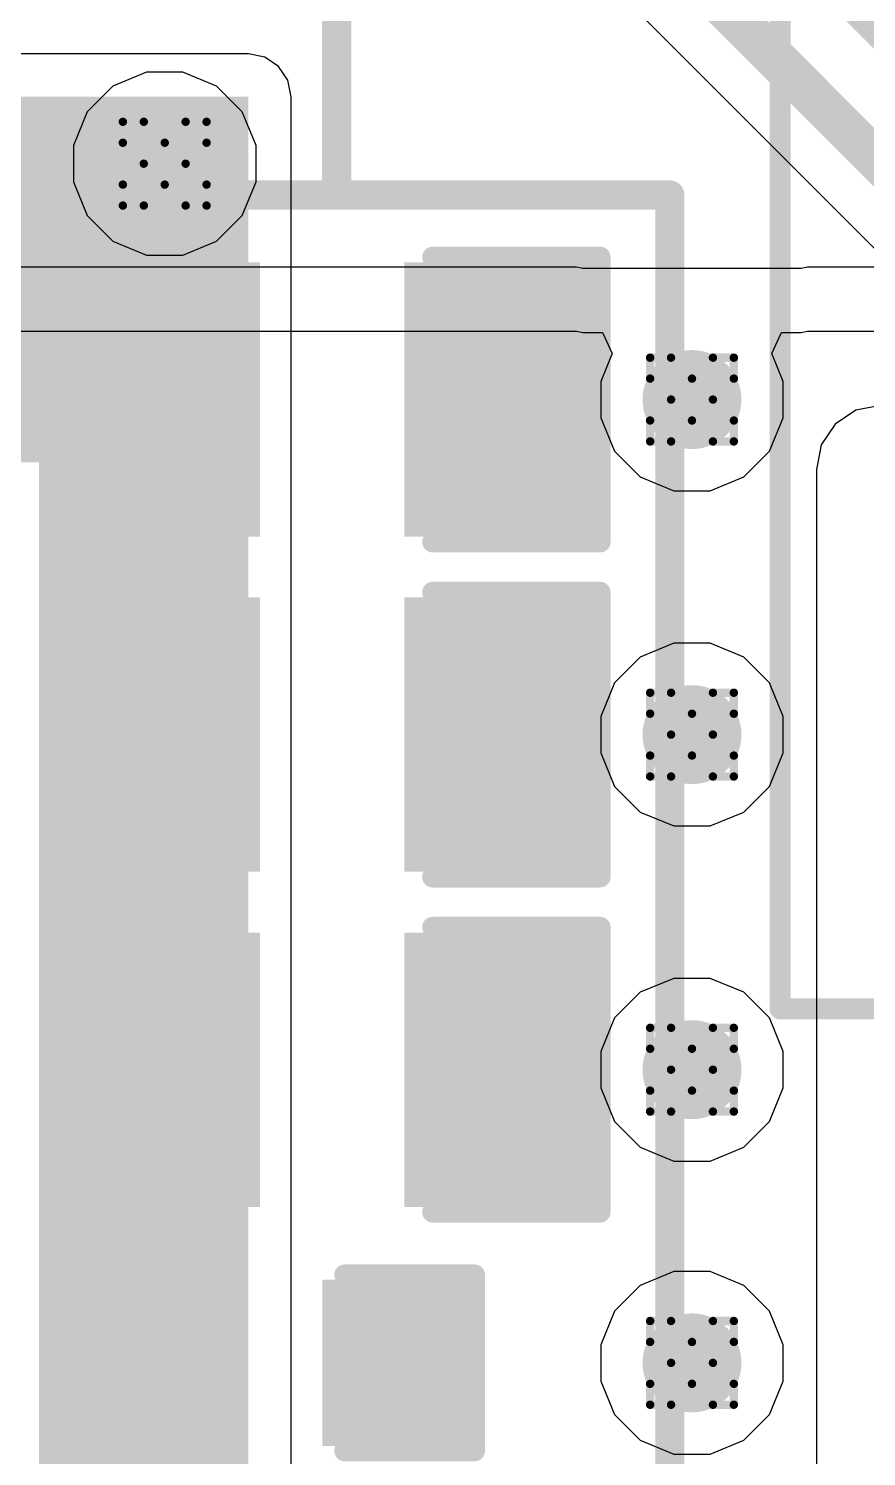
# Model space of a CAD drawing. Header units: inches. Extents: x -11 to 5379, y 0 to 5429.
# Drawn here: x 300.22 to 305.3, y 60.66 to 69.32 of the extents above; entities that cross this region are included whole.
import ezdxf

# ---------------------------------------------------------------- set-up
doc = ezdxf.new("R2010")
doc.units = ezdxf.units.IN
for name, color, linetype in [('Bottom Layer', 5, 'Continuous'), ('Drill Drawing', 1, 'Continuous'), ('GND', 16, 'Continuous'), ('PWR', 76, 'Continuous'), ('Top Layer', 1, 'Continuous'), ('Top Overlay', 2, 'Continuous'), ('Top Paste', 8, 'Continuous'), ('Top Solder', 216, 'Continuous'), ('Via Holes', 16, 'Continuous')]:
    doc.layers.add(name, color=color, linetype=linetype)

# ---------------------------------------------------------------- blocks, each defined once
blk = doc.blocks.new('SMC_134')
at = {"layer": 'Top Overlay'}
for points in [[(3.5814, -2.9972, 0.127, 0.127, 0), (3.5814, -2.4384, 0.127, 0.127, 0)], [(3.5814, -2.9972, 0.127, 0.127, 0), (-3.556, -2.9972, 0.127, 0.127, 0)]]:
    blk.add_lwpolyline(points, format="xyseb", dxfattribs=at)
for points in [[(3.5497, -2.4384, 0.0635, 0.0635, 1), (3.6132, -2.4384, 0.0635, 0.0635, 1)], [(3.5497, -2.9972, 0.0635, 0.0635, 1), (3.6132, -2.9972, 0.0635, 0.0635, 1)], [(3.5497, -2.9972, 0.0635, 0.0635, 1), (3.6132, -2.9972, 0.0635, 0.0635, 1)]]:
    blk.add_lwpolyline(points, format="xyseb", close=True, dxfattribs=at)
blk = doc.blocks.new('C___0603_601')
at = {"layer": 'Top Layer'}
for points in [[(-0.381, 0.4445), (-0.381, -0.4445), (-1.143, -0.4445), (-1.143, 0.4445)], [(1.143, 0.4445), (1.143, -0.4445), (0.381, -0.4445), (0.381, 0.4445)]]:
    blk.add_hatch(color=1, dxfattribs=at).paths.add_polyline_path(points)
at = {"layer": 'Top Paste'}
for points in [[(-0.381, 0.4445), (-0.381, -0.4445), (-1.143, -0.4445), (-1.143, 0.4445)], [(1.143, 0.4445), (1.143, -0.4445), (0.381, -0.4445), (0.381, 0.4445)]]:
    blk.add_hatch(color=8, dxfattribs=at).paths.add_polyline_path(points)
at = {"layer": 'Top Solder'}
for points in [[(-0.321, 0.5045), (-0.321, -0.5045), (-1.203, -0.5045), (-1.203, 0.5045)], [(1.203, 0.5045), (1.203, -0.5045), (0.321, -0.5045), (0.321, 0.5045)]]:
    blk.add_hatch(color=216, dxfattribs=at).paths.add_polyline_path(points)
at = {"layer": 'Top Overlay'}
for points in [[(-0.4572, 0.5334, 0.127, 0.127, 0), (-1.2446, 0.5334, 0.127, 0.127, 0)], [(-1.2446, 0.5334, 0.127, 0.127, 0), (-1.2446, -0.5334, 0.127, 0.127, 0)], [(1.2446, 0.5334, 0.127, 0.127, 0), (0.4572, 0.5334, 0.127, 0.127, 0)], [(1.2446, 0.5334, 0.127, 0.127, 0), (1.2446, -0.5334, 0.127, 0.127, 0)], [(-0.4572, -0.5334, 0.127, 0.127, 0), (-1.2446, -0.5334, 0.127, 0.127, 0)], [(1.2446, -0.5334, 0.127, 0.127, 0), (0.4572, -0.5334, 0.127, 0.127, 0)]]:
    blk.add_lwpolyline(points, format="xyseb", dxfattribs=at)
for points in [[(-1.2764, 0.5334, 0.0635, 0.0635, 1), (-1.2128, 0.5334, 0.0635, 0.0635, 1)], [(-1.2764, 0.5334, 0.0635, 0.0635, 1), (-1.2128, 0.5334, 0.0635, 0.0635, 1)], [(-0.4889, 0.5334, 0.0635, 0.0635, 1), (-0.4254, 0.5334, 0.0635, 0.0635, 1)], [(0.4254, 0.5334, 0.0635, 0.0635, 1), (0.4889, 0.5334, 0.0635, 0.0635, 1)], [(1.2128, 0.5334, 0.0635, 0.0635, 1), (1.2764, 0.5334, 0.0635, 0.0635, 1)], [(1.2128, 0.5334, 0.0635, 0.0635, 1), (1.2764, 0.5334, 0.0635, 0.0635, 1)], [(-1.2764, -0.5334, 0.0635, 0.0635, 1), (-1.2128, -0.5334, 0.0635, 0.0635, 1)], [(-1.2764, -0.5334, 0.0635, 0.0635, 1), (-1.2128, -0.5334, 0.0635, 0.0635, 1)], [(-0.4889, -0.5334, 0.0635, 0.0635, 1), (-0.4254, -0.5334, 0.0635, 0.0635, 1)], [(0.4254, -0.5334, 0.0635, 0.0635, 1), (0.4889, -0.5334, 0.0635, 0.0635, 1)], [(1.2128, -0.5334, 0.0635, 0.0635, 1), (1.2764, -0.5334, 0.0635, 0.0635, 1)], [(1.2128, -0.5334, 0.0635, 0.0635, 1), (1.2764, -0.5334, 0.0635, 0.0635, 1)]]:
    blk.add_lwpolyline(points, format="xyseb", close=True, dxfattribs=at)
blk = doc.blocks.new('C___0805_602')
at = {"layer": 'Top Layer'}
for points in [[(-1.524, 0.762), (-0.508, 0.762), (-0.508, -0.762), (-1.524, -0.762)], [(0.508, 0.762), (1.524, 0.762), (1.524, -0.762), (0.508, -0.762)]]:
    blk.add_hatch(color=1, dxfattribs=at).paths.add_polyline_path(points)
at = {"layer": 'Top Paste'}
for points in [[(-1.524, 0.762), (-0.508, 0.762), (-0.508, -0.762), (-1.524, -0.762)], [(0.508, 0.762), (1.524, 0.762), (1.524, -0.762), (0.508, -0.762)]]:
    blk.add_hatch(color=8, dxfattribs=at).paths.add_polyline_path(points)
at = {"layer": 'Top Solder'}
for points in [[(-1.594, 0.832), (-0.438, 0.832), (-0.438, -0.832), (-1.594, -0.832)], [(0.438, 0.832), (1.594, 0.832), (1.594, -0.832), (0.438, -0.832)]]:
    blk.add_hatch(color=216, dxfattribs=at).paths.add_polyline_path(points)
at = {"layer": 'Top Overlay'}
for points in [[(-1.6256, 0.8636, 0.127, 0.127, 0), (-1.6256, -0.8636, 0.127, 0.127, 0)], [(-0.6096, 0.8636, 0.127, 0.127, 0), (-1.6256, 0.8636, 0.127, 0.127, 0)], [(1.6256, 0.8636, 0.127, 0.127, 0), (0.6096, 0.8636, 0.127, 0.127, 0)], [(1.6256, 0.8636, 0.127, 0.127, 0), (1.6256, -0.8636, 0.127, 0.127, 0)], [(-0.6096, -0.8636, 0.127, 0.127, 0), (-1.6256, -0.8636, 0.127, 0.127, 0)], [(1.6256, -0.8636, 0.127, 0.127, 0), (0.6096, -0.8636, 0.127, 0.127, 0)]]:
    blk.add_lwpolyline(points, format="xyseb", dxfattribs=at)
for points in [[(-1.6574, 0.8636, 0.0635, 0.0635, 1), (-1.5938, 0.8636, 0.0635, 0.0635, 1)], [(-1.6574, 0.8636, 0.0635, 0.0635, 1), (-1.5938, 0.8636, 0.0635, 0.0635, 1)], [(-0.6413, 0.8636, 0.0635, 0.0635, 1), (-0.5778, 0.8636, 0.0635, 0.0635, 1)], [(0.5778, 0.8636, 0.0635, 0.0635, 1), (0.6413, 0.8636, 0.0635, 0.0635, 1)], [(1.5938, 0.8636, 0.0635, 0.0635, 1), (1.6574, 0.8636, 0.0635, 0.0635, 1)], [(1.5938, 0.8636, 0.0635, 0.0635, 1), (1.6574, 0.8636, 0.0635, 0.0635, 1)], [(-1.6574, -0.8636, 0.0635, 0.0635, 1), (-1.5938, -0.8636, 0.0635, 0.0635, 1)], [(-1.6574, -0.8636, 0.0635, 0.0635, 1), (-1.5938, -0.8636, 0.0635, 0.0635, 1)], [(-0.6413, -0.8636, 0.0635, 0.0635, 1), (-0.5778, -0.8636, 0.0635, 0.0635, 1)], [(0.5778, -0.8636, 0.0635, 0.0635, 1), (0.6413, -0.8636, 0.0635, 0.0635, 1)], [(1.5938, -0.8636, 0.0635, 0.0635, 1), (1.6574, -0.8636, 0.0635, 0.0635, 1)], [(1.5938, -0.8636, 0.0635, 0.0635, 1), (1.6574, -0.8636, 0.0635, 0.0635, 1)]]:
    blk.add_lwpolyline(points, format="xyseb", close=True, dxfattribs=at)
blk = doc.blocks.new('C___0805_603')
at = {"layer": 'Top Layer'}
for points in [[(-1.524, 0.762), (-0.508, 0.762), (-0.508, -0.762), (-1.524, -0.762)], [(0.508, 0.762), (1.524, 0.762), (1.524, -0.762), (0.508, -0.762)]]:
    blk.add_hatch(color=1, dxfattribs=at).paths.add_polyline_path(points)
at = {"layer": 'Top Paste'}
for points in [[(-1.524, 0.762), (-0.508, 0.762), (-0.508, -0.762), (-1.524, -0.762)], [(0.508, 0.762), (1.524, 0.762), (1.524, -0.762), (0.508, -0.762)]]:
    blk.add_hatch(color=8, dxfattribs=at).paths.add_polyline_path(points)
at = {"layer": 'Top Solder'}
for points in [[(-1.594, 0.832), (-0.438, 0.832), (-0.438, -0.832), (-1.594, -0.832)], [(0.438, 0.832), (1.594, 0.832), (1.594, -0.832), (0.438, -0.832)]]:
    blk.add_hatch(color=216, dxfattribs=at).paths.add_polyline_path(points)
at = {"layer": 'Top Overlay'}
for points in [[(-1.6256, 0.8636, 0.127, 0.127, 0), (-1.6256, -0.8636, 0.127, 0.127, 0)], [(-0.6096, 0.8636, 0.127, 0.127, 0), (-1.6256, 0.8636, 0.127, 0.127, 0)], [(1.6256, 0.8636, 0.127, 0.127, 0), (0.6096, 0.8636, 0.127, 0.127, 0)], [(1.6256, 0.8636, 0.127, 0.127, 0), (1.6256, -0.8636, 0.127, 0.127, 0)], [(-0.6096, -0.8636, 0.127, 0.127, 0), (-1.6256, -0.8636, 0.127, 0.127, 0)], [(1.6256, -0.8636, 0.127, 0.127, 0), (0.6096, -0.8636, 0.127, 0.127, 0)]]:
    blk.add_lwpolyline(points, format="xyseb", dxfattribs=at)
for points in [[(-1.6574, 0.8636, 0.0635, 0.0635, 1), (-1.5938, 0.8636, 0.0635, 0.0635, 1)], [(-1.6574, 0.8636, 0.0635, 0.0635, 1), (-1.5938, 0.8636, 0.0635, 0.0635, 1)], [(-0.6413, 0.8636, 0.0635, 0.0635, 1), (-0.5778, 0.8636, 0.0635, 0.0635, 1)], [(0.5778, 0.8636, 0.0635, 0.0635, 1), (0.6413, 0.8636, 0.0635, 0.0635, 1)], [(1.5938, 0.8636, 0.0635, 0.0635, 1), (1.6574, 0.8636, 0.0635, 0.0635, 1)], [(1.5938, 0.8636, 0.0635, 0.0635, 1), (1.6574, 0.8636, 0.0635, 0.0635, 1)], [(-1.6574, -0.8636, 0.0635, 0.0635, 1), (-1.5938, -0.8636, 0.0635, 0.0635, 1)], [(-1.6574, -0.8636, 0.0635, 0.0635, 1), (-1.5938, -0.8636, 0.0635, 0.0635, 1)], [(-0.6413, -0.8636, 0.0635, 0.0635, 1), (-0.5778, -0.8636, 0.0635, 0.0635, 1)], [(0.5778, -0.8636, 0.0635, 0.0635, 1), (0.6413, -0.8636, 0.0635, 0.0635, 1)], [(1.5938, -0.8636, 0.0635, 0.0635, 1), (1.6574, -0.8636, 0.0635, 0.0635, 1)], [(1.5938, -0.8636, 0.0635, 0.0635, 1), (1.6574, -0.8636, 0.0635, 0.0635, 1)]]:
    blk.add_lwpolyline(points, format="xyseb", close=True, dxfattribs=at)
blk = doc.blocks.new('C___0805_604')
at = {"layer": 'Top Layer'}
for points in [[(-1.524, 0.762), (-0.508, 0.762), (-0.508, -0.762), (-1.524, -0.762)], [(0.508, 0.762), (1.524, 0.762), (1.524, -0.762), (0.508, -0.762)]]:
    blk.add_hatch(color=1, dxfattribs=at).paths.add_polyline_path(points)
at = {"layer": 'Top Paste'}
for points in [[(-1.524, 0.762), (-0.508, 0.762), (-0.508, -0.762), (-1.524, -0.762)], [(0.508, 0.762), (1.524, 0.762), (1.524, -0.762), (0.508, -0.762)]]:
    blk.add_hatch(color=8, dxfattribs=at).paths.add_polyline_path(points)
at = {"layer": 'Top Solder'}
for points in [[(-1.594, 0.832), (-0.438, 0.832), (-0.438, -0.832), (-1.594, -0.832)], [(0.438, 0.832), (1.594, 0.832), (1.594, -0.832), (0.438, -0.832)]]:
    blk.add_hatch(color=216, dxfattribs=at).paths.add_polyline_path(points)
at = {"layer": 'Top Overlay'}
for points in [[(-1.6256, 0.8636, 0.127, 0.127, 0), (-1.6256, -0.8636, 0.127, 0.127, 0)], [(-0.6096, 0.8636, 0.127, 0.127, 0), (-1.6256, 0.8636, 0.127, 0.127, 0)], [(1.6256, 0.8636, 0.127, 0.127, 0), (0.6096, 0.8636, 0.127, 0.127, 0)], [(1.6256, 0.8636, 0.127, 0.127, 0), (1.6256, -0.8636, 0.127, 0.127, 0)], [(-0.6096, -0.8636, 0.127, 0.127, 0), (-1.6256, -0.8636, 0.127, 0.127, 0)], [(1.6256, -0.8636, 0.127, 0.127, 0), (0.6096, -0.8636, 0.127, 0.127, 0)]]:
    blk.add_lwpolyline(points, format="xyseb", dxfattribs=at)
for points in [[(-1.6574, 0.8636, 0.0635, 0.0635, 1), (-1.5938, 0.8636, 0.0635, 0.0635, 1)], [(-1.6574, 0.8636, 0.0635, 0.0635, 1), (-1.5938, 0.8636, 0.0635, 0.0635, 1)], [(-0.6413, 0.8636, 0.0635, 0.0635, 1), (-0.5778, 0.8636, 0.0635, 0.0635, 1)], [(0.5778, 0.8636, 0.0635, 0.0635, 1), (0.6413, 0.8636, 0.0635, 0.0635, 1)], [(1.5938, 0.8636, 0.0635, 0.0635, 1), (1.6574, 0.8636, 0.0635, 0.0635, 1)], [(1.5938, 0.8636, 0.0635, 0.0635, 1), (1.6574, 0.8636, 0.0635, 0.0635, 1)], [(-1.6574, -0.8636, 0.0635, 0.0635, 1), (-1.5938, -0.8636, 0.0635, 0.0635, 1)], [(-1.6574, -0.8636, 0.0635, 0.0635, 1), (-1.5938, -0.8636, 0.0635, 0.0635, 1)], [(-0.6413, -0.8636, 0.0635, 0.0635, 1), (-0.5778, -0.8636, 0.0635, 0.0635, 1)], [(0.5778, -0.8636, 0.0635, 0.0635, 1), (0.6413, -0.8636, 0.0635, 0.0635, 1)], [(1.5938, -0.8636, 0.0635, 0.0635, 1), (1.6574, -0.8636, 0.0635, 0.0635, 1)], [(1.5938, -0.8636, 0.0635, 0.0635, 1), (1.6574, -0.8636, 0.0635, 0.0635, 1)]]:
    blk.add_lwpolyline(points, format="xyseb", close=True, dxfattribs=at)

msp = doc.modelspace()

# ---------------------------------------------------------------- hatches: boundary and pattern name
at = {"layer": 'Bottom Layer'}
h = msp.add_hatch(color=5, dxfattribs=at)
edge = h.paths.add_edge_path()
edge.add_arc((301.042, 68.5038), 0.3, 0, 360)
h = msp.add_hatch(color=5, dxfattribs=at)
edge = h.paths.add_edge_path()
edge.add_arc((304.2412, 67.0733), 0.3, 0, 360)
h = msp.add_hatch(color=5, dxfattribs=at)
edge = h.paths.add_edge_path()
edge.add_arc((304.2412, 65.0413), 0.3, 0, 360)
h = msp.add_hatch(color=5, dxfattribs=at)
edge = h.paths.add_edge_path()
edge.add_arc((304.2412, 63.0093), 0.3, 0, 360)
h = msp.add_hatch(color=5, dxfattribs=at)
edge = h.paths.add_edge_path()
edge.add_arc((304.2412, 61.2313), 0.3, 0, 360)
at = {"layer": 'GND'}
h = msp.add_hatch(color=16, dxfattribs=at)
edge = h.paths.add_edge_path()
edge.add_arc((301.042, 68.5038), 0.3, 0, 360)
h = msp.add_hatch(color=16, dxfattribs=at)
edge = h.paths.add_edge_path()
edge.add_arc((304.2412, 67.0733), 0.3, 0, 360)
h = msp.add_hatch(color=16, dxfattribs=at)
edge = h.paths.add_edge_path()
edge.add_arc((304.2412, 65.0413), 0.3, 0, 360)
h = msp.add_hatch(color=16, dxfattribs=at)
edge = h.paths.add_edge_path()
edge.add_arc((304.2412, 63.0093), 0.3, 0, 360)
h = msp.add_hatch(color=16, dxfattribs=at)
edge = h.paths.add_edge_path()
edge.add_arc((304.2412, 61.2313), 0.3, 0, 360)
at = {"layer": 'PWR'}
h = msp.add_hatch(color=76, dxfattribs=at)
edge = h.paths.add_edge_path()
edge.add_arc((301.042, 68.5038), 0.3, 0, 360)
h = msp.add_hatch(color=76, dxfattribs=at)
edge = h.paths.add_edge_path()
edge.add_arc((304.2412, 67.0733), 0.3, 0, 360)
h = msp.add_hatch(color=76, dxfattribs=at)
edge = h.paths.add_edge_path()
edge.add_arc((304.2412, 65.0413), 0.3, 0, 360)
h = msp.add_hatch(color=76, dxfattribs=at)
edge = h.paths.add_edge_path()
edge.add_arc((304.2412, 63.0093), 0.3, 0, 360)
h = msp.add_hatch(color=76, dxfattribs=at)
edge = h.paths.add_edge_path()
edge.add_arc((304.2412, 61.2313), 0.3, 0, 360)
at = {"layer": 'Top Layer'}
for points in [[(295.835, 66.6923), (301.55, 66.6923), (301.55, 68.9102), (295.835, 68.9102)], [(300.28, 57.8223), (301.55, 57.8223), (301.55, 68.9102), (300.28, 68.9102)]]:
    msp.add_hatch(color=1, dxfattribs=at).paths.add_polyline_path(points)
h = msp.add_hatch(color=1, dxfattribs=at)
edge = h.paths.add_edge_path()
edge.add_arc((301.042, 68.5038), 0.3, 0, 360)
h = msp.add_hatch(color=1, dxfattribs=at)
edge = h.paths.add_edge_path()
edge.add_arc((304.2412, 67.0733), 0.3, 0, 360)
h = msp.add_hatch(color=1, dxfattribs=at)
edge = h.paths.add_edge_path()
edge.add_arc((304.2412, 65.0413), 0.3, 0, 360)
h = msp.add_hatch(color=1, dxfattribs=at)
edge = h.paths.add_edge_path()
edge.add_arc((304.2412, 63.0093), 0.3, 0, 360)
h = msp.add_hatch(color=1, dxfattribs=at)
edge = h.paths.add_edge_path()
edge.add_arc((304.2412, 61.2313), 0.3, 0, 360)
at = {"layer": 'Via Holes'}
h = msp.add_hatch(color=7, dxfattribs=at)
edge = h.paths.add_edge_path()
edge.add_arc((301.042, 68.5038), 0.15, 0, 360)
h = msp.add_hatch(color=7, dxfattribs=at)
edge = h.paths.add_edge_path()
edge.add_arc((304.2412, 67.0733), 0.15, 0, 360)
h = msp.add_hatch(color=7, dxfattribs=at)
edge = h.paths.add_edge_path()
edge.add_arc((304.2412, 65.0413), 0.15, 0, 360)
h = msp.add_hatch(color=7, dxfattribs=at)
edge = h.paths.add_edge_path()
edge.add_arc((304.2412, 63.0093), 0.15, 0, 360)
h = msp.add_hatch(color=7, dxfattribs=at)
edge = h.paths.add_edge_path()
edge.add_arc((304.2412, 61.2313), 0.15, 0, 360)

# ---------------------------------------------------------------- linework, layer by layer
at = {"layer": 'Bottom Layer'}
for p, q in [((291.0694, 82.2692), (312.0569, 61.2817)), ((300.9318, 69.0578), (300.7281, 68.9735)), ((301.1522, 69.0578), (300.9318, 69.0578)), ((301.3558, 68.9735), (301.1522, 69.0578)), ((300.7281, 68.9735), (300.5723, 68.8176)), ((301.5116, 68.8176), (301.3558, 68.9735)), ((300.5723, 68.8176), (300.488, 68.614)), ((301.596, 68.614), (301.5116, 68.8176)), ((300.488, 68.614), (300.488, 68.3936)), ((301.596, 68.3936), (301.596, 68.614)), ((300.488, 68.3936), (300.5723, 68.19)), ((301.5116, 68.19), (301.596, 68.3936)), ((300.5723, 68.19), (300.7281, 68.0341)), ((301.3558, 68.0341), (301.5116, 68.19)), ((300.7281, 68.0341), (300.9318, 67.9498)), ((301.1522, 67.9498), (301.3558, 68.0341)), ((300.9318, 67.9498), (301.1522, 67.9498))]:
    msp.add_line(p, q, dxfattribs=at)
for points in [[(291.5097, 83.2165, 0.254, 0.254, 0), (313.3084, 61.4178, 0.254, 0.254, 0)], [(291.2303, 82.6577, 0.254, 0.254, 0), (312.4454, 61.4426, 0.254, 0.254, 0)]]:
    msp.add_lwpolyline(points, format="xyseb", dxfattribs=at)
at = {"layer": 'Drill Drawing'}
for points in [[(300.788, 68.6308, 0.0508, 0.0508, 0), (300.788, 68.7578, 0.0508, 0.0508, 0)], [(300.788, 68.7578, 0.0508, 0.0508, 0), (300.915, 68.7578, 0.0508, 0.0508, 0)], [(300.915, 68.7578, 0.0508, 0.0508, 0), (301.042, 68.6308, 0.0508, 0.0508, 0)], [(301.042, 68.6308, 0.0508, 0.0508, 0), (301.169, 68.7578, 0.0508, 0.0508, 0)], [(301.169, 68.7578, 0.0508, 0.0508, 0), (301.296, 68.7578, 0.0508, 0.0508, 0)], [(301.296, 68.6308, 0.0508, 0.0508, 0), (301.296, 68.7578, 0.0508, 0.0508, 0)], [(300.788, 68.6308, 0.0508, 0.0508, 0), (300.915, 68.5038, 0.0508, 0.0508, 0)], [(301.169, 68.5038, 0.0508, 0.0508, 0), (301.296, 68.6308, 0.0508, 0.0508, 0)], [(300.788, 68.3768, 0.0508, 0.0508, 0), (300.915, 68.5038, 0.0508, 0.0508, 0)], [(301.169, 68.5038, 0.0508, 0.0508, 0), (301.296, 68.3768, 0.0508, 0.0508, 0)], [(300.788, 68.2498, 0.0508, 0.0508, 0), (300.788, 68.3768, 0.0508, 0.0508, 0)], [(300.915, 68.2498, 0.0508, 0.0508, 0), (301.042, 68.3768, 0.0508, 0.0508, 0)], [(301.042, 68.3768, 0.0508, 0.0508, 0), (301.169, 68.2498, 0.0508, 0.0508, 0)], [(301.296, 68.2498, 0.0508, 0.0508, 0), (301.296, 68.3768, 0.0508, 0.0508, 0)], [(300.788, 68.2498, 0.0508, 0.0508, 0), (300.915, 68.2498, 0.0508, 0.0508, 0)], [(301.169, 68.2498, 0.0508, 0.0508, 0), (301.296, 68.2498, 0.0508, 0.0508, 0)], [(303.9872, 67.2003, 0.0508, 0.0508, 0), (303.9872, 67.3273, 0.0508, 0.0508, 0)], [(303.9872, 67.3273, 0.0508, 0.0508, 0), (304.1142, 67.3273, 0.0508, 0.0508, 0)], [(304.1142, 67.3273, 0.0508, 0.0508, 0), (304.2412, 67.2003, 0.0508, 0.0508, 0)], [(304.2412, 67.2003, 0.0508, 0.0508, 0), (304.3682, 67.3273, 0.0508, 0.0508, 0)], [(304.3682, 67.3273, 0.0508, 0.0508, 0), (304.4952, 67.3273, 0.0508, 0.0508, 0)], [(304.4952, 67.2003, 0.0508, 0.0508, 0), (304.4952, 67.3273, 0.0508, 0.0508, 0)], [(303.9872, 67.2003, 0.0508, 0.0508, 0), (304.1142, 67.0733, 0.0508, 0.0508, 0)], [(304.3682, 67.0733, 0.0508, 0.0508, 0), (304.4952, 67.2003, 0.0508, 0.0508, 0)], [(303.9872, 66.9463, 0.0508, 0.0508, 0), (304.1142, 67.0733, 0.0508, 0.0508, 0)], [(304.3682, 67.0733, 0.0508, 0.0508, 0), (304.4952, 66.9463, 0.0508, 0.0508, 0)], [(303.9872, 66.8193, 0.0508, 0.0508, 0), (303.9872, 66.9463, 0.0508, 0.0508, 0)], [(304.1142, 66.8193, 0.0508, 0.0508, 0), (304.2412, 66.9463, 0.0508, 0.0508, 0)], [(304.2412, 66.9463, 0.0508, 0.0508, 0), (304.3682, 66.8193, 0.0508, 0.0508, 0)], [(304.4952, 66.8193, 0.0508, 0.0508, 0), (304.4952, 66.9463, 0.0508, 0.0508, 0)], [(303.9872, 66.8193, 0.0508, 0.0508, 0), (304.1142, 66.8193, 0.0508, 0.0508, 0)], [(304.3682, 66.8193, 0.0508, 0.0508, 0), (304.4952, 66.8193, 0.0508, 0.0508, 0)], [(303.9872, 65.1683, 0.0508, 0.0508, 0), (303.9872, 65.2953, 0.0508, 0.0508, 0)], [(303.9872, 65.2953, 0.0508, 0.0508, 0), (304.1142, 65.2953, 0.0508, 0.0508, 0)], [(304.1142, 65.2953, 0.0508, 0.0508, 0), (304.2412, 65.1683, 0.0508, 0.0508, 0)], [(304.2412, 65.1683, 0.0508, 0.0508, 0), (304.3682, 65.2953, 0.0508, 0.0508, 0)], [(304.3682, 65.2953, 0.0508, 0.0508, 0), (304.4952, 65.2953, 0.0508, 0.0508, 0)], [(304.4952, 65.1683, 0.0508, 0.0508, 0), (304.4952, 65.2953, 0.0508, 0.0508, 0)], [(303.9872, 65.1683, 0.0508, 0.0508, 0), (304.1142, 65.0413, 0.0508, 0.0508, 0)], [(304.3682, 65.0413, 0.0508, 0.0508, 0), (304.4952, 65.1683, 0.0508, 0.0508, 0)], [(303.9872, 64.9143, 0.0508, 0.0508, 0), (304.1142, 65.0413, 0.0508, 0.0508, 0)], [(304.3682, 65.0413, 0.0508, 0.0508, 0), (304.4952, 64.9143, 0.0508, 0.0508, 0)], [(303.9872, 64.7873, 0.0508, 0.0508, 0), (303.9872, 64.9143, 0.0508, 0.0508, 0)], [(304.1142, 64.7873, 0.0508, 0.0508, 0), (304.2412, 64.9143, 0.0508, 0.0508, 0)], [(304.2412, 64.9143, 0.0508, 0.0508, 0), (304.3682, 64.7873, 0.0508, 0.0508, 0)], [(304.4952, 64.7873, 0.0508, 0.0508, 0), (304.4952, 64.9143, 0.0508, 0.0508, 0)], [(303.9872, 64.7873, 0.0508, 0.0508, 0), (304.1142, 64.7873, 0.0508, 0.0508, 0)], [(304.3682, 64.7873, 0.0508, 0.0508, 0), (304.4952, 64.7873, 0.0508, 0.0508, 0)], [(303.9872, 63.1363, 0.0508, 0.0508, 0), (303.9872, 63.2633, 0.0508, 0.0508, 0)], [(303.9872, 63.2633, 0.0508, 0.0508, 0), (304.1142, 63.2633, 0.0508, 0.0508, 0)], [(304.1142, 63.2633, 0.0508, 0.0508, 0), (304.2412, 63.1363, 0.0508, 0.0508, 0)], [(304.2412, 63.1363, 0.0508, 0.0508, 0), (304.3682, 63.2633, 0.0508, 0.0508, 0)], [(304.3682, 63.2633, 0.0508, 0.0508, 0), (304.4952, 63.2633, 0.0508, 0.0508, 0)], [(304.4952, 63.1363, 0.0508, 0.0508, 0), (304.4952, 63.2633, 0.0508, 0.0508, 0)], [(303.9872, 63.1363, 0.0508, 0.0508, 0), (304.1142, 63.0093, 0.0508, 0.0508, 0)], [(304.3682, 63.0093, 0.0508, 0.0508, 0), (304.4952, 63.1363, 0.0508, 0.0508, 0)], [(303.9872, 62.8823, 0.0508, 0.0508, 0), (304.1142, 63.0093, 0.0508, 0.0508, 0)], [(304.3682, 63.0093, 0.0508, 0.0508, 0), (304.4952, 62.8823, 0.0508, 0.0508, 0)], [(303.9872, 62.7553, 0.0508, 0.0508, 0), (303.9872, 62.8823, 0.0508, 0.0508, 0)], [(304.1142, 62.7553, 0.0508, 0.0508, 0), (304.2412, 62.8823, 0.0508, 0.0508, 0)], [(304.2412, 62.8823, 0.0508, 0.0508, 0), (304.3682, 62.7553, 0.0508, 0.0508, 0)], [(304.4952, 62.7553, 0.0508, 0.0508, 0), (304.4952, 62.8823, 0.0508, 0.0508, 0)], [(303.9872, 62.7553, 0.0508, 0.0508, 0), (304.1142, 62.7553, 0.0508, 0.0508, 0)], [(304.3682, 62.7553, 0.0508, 0.0508, 0), (304.4952, 62.7553, 0.0508, 0.0508, 0)], [(303.9872, 61.3583, 0.0508, 0.0508, 0), (303.9872, 61.4853, 0.0508, 0.0508, 0)], [(303.9872, 61.4853, 0.0508, 0.0508, 0), (304.1142, 61.4853, 0.0508, 0.0508, 0)], [(304.1142, 61.4853, 0.0508, 0.0508, 0), (304.2412, 61.3583, 0.0508, 0.0508, 0)], [(304.2412, 61.3583, 0.0508, 0.0508, 0), (304.3682, 61.4853, 0.0508, 0.0508, 0)], [(304.3682, 61.4853, 0.0508, 0.0508, 0), (304.4952, 61.4853, 0.0508, 0.0508, 0)], [(304.4952, 61.3583, 0.0508, 0.0508, 0), (304.4952, 61.4853, 0.0508, 0.0508, 0)], [(303.9872, 61.3583, 0.0508, 0.0508, 0), (304.1142, 61.2313, 0.0508, 0.0508, 0)], [(304.3682, 61.2313, 0.0508, 0.0508, 0), (304.4952, 61.3583, 0.0508, 0.0508, 0)], [(303.9872, 61.1043, 0.0508, 0.0508, 0), (304.1142, 61.2313, 0.0508, 0.0508, 0)], [(304.3682, 61.2313, 0.0508, 0.0508, 0), (304.4952, 61.1043, 0.0508, 0.0508, 0)], [(303.9872, 60.9773, 0.0508, 0.0508, 0), (303.9872, 61.1043, 0.0508, 0.0508, 0)], [(304.1142, 60.9773, 0.0508, 0.0508, 0), (304.2412, 61.1043, 0.0508, 0.0508, 0)], [(304.2412, 61.1043, 0.0508, 0.0508, 0), (304.3682, 60.9773, 0.0508, 0.0508, 0)], [(304.4952, 60.9773, 0.0508, 0.0508, 0), (304.4952, 61.1043, 0.0508, 0.0508, 0)], [(303.9872, 60.9773, 0.0508, 0.0508, 0), (304.1142, 60.9773, 0.0508, 0.0508, 0)], [(304.3682, 60.9773, 0.0508, 0.0508, 0), (304.4952, 60.9773, 0.0508, 0.0508, 0)]]:
    msp.add_lwpolyline(points, format="xyseb", dxfattribs=at)
for points in [[(300.7753, 68.7578, 0.0254, 0.0254, 1), (300.8007, 68.7578, 0.0254, 0.0254, 1)], [(300.7753, 68.7578, 0.0254, 0.0254, 1), (300.8007, 68.7578, 0.0254, 0.0254, 1)], [(300.9023, 68.7578, 0.0254, 0.0254, 1), (300.9277, 68.7578, 0.0254, 0.0254, 1)], [(300.9023, 68.7578, 0.0254, 0.0254, 1), (300.9277, 68.7578, 0.0254, 0.0254, 1)], [(301.1563, 68.7578, 0.0254, 0.0254, 1), (301.1817, 68.7578, 0.0254, 0.0254, 1)], [(301.1563, 68.7578, 0.0254, 0.0254, 1), (301.1817, 68.7578, 0.0254, 0.0254, 1)], [(301.2833, 68.7578, 0.0254, 0.0254, 1), (301.3087, 68.7578, 0.0254, 0.0254, 1)], [(301.2833, 68.7578, 0.0254, 0.0254, 1), (301.3087, 68.7578, 0.0254, 0.0254, 1)], [(300.7753, 68.6308, 0.0254, 0.0254, 1), (300.8007, 68.6308, 0.0254, 0.0254, 1)], [(300.7753, 68.6308, 0.0254, 0.0254, 1), (300.8007, 68.6308, 0.0254, 0.0254, 1)], [(301.0293, 68.6308, 0.0254, 0.0254, 1), (301.0547, 68.6308, 0.0254, 0.0254, 1)], [(301.0293, 68.6308, 0.0254, 0.0254, 1), (301.0547, 68.6308, 0.0254, 0.0254, 1)], [(301.2833, 68.6308, 0.0254, 0.0254, 1), (301.3087, 68.6308, 0.0254, 0.0254, 1)], [(301.2833, 68.6308, 0.0254, 0.0254, 1), (301.3087, 68.6308, 0.0254, 0.0254, 1)], [(300.9023, 68.5038, 0.0254, 0.0254, 1), (300.9277, 68.5038, 0.0254, 0.0254, 1)], [(300.9023, 68.5038, 0.0254, 0.0254, 1), (300.9277, 68.5038, 0.0254, 0.0254, 1)], [(301.1563, 68.5038, 0.0254, 0.0254, 1), (301.1817, 68.5038, 0.0254, 0.0254, 1)], [(301.1563, 68.5038, 0.0254, 0.0254, 1), (301.1817, 68.5038, 0.0254, 0.0254, 1)], [(300.7753, 68.3768, 0.0254, 0.0254, 1), (300.8007, 68.3768, 0.0254, 0.0254, 1)], [(300.7753, 68.3768, 0.0254, 0.0254, 1), (300.8007, 68.3768, 0.0254, 0.0254, 1)], [(301.0293, 68.3768, 0.0254, 0.0254, 1), (301.0547, 68.3768, 0.0254, 0.0254, 1)], [(301.0293, 68.3768, 0.0254, 0.0254, 1), (301.0547, 68.3768, 0.0254, 0.0254, 1)], [(301.2833, 68.3768, 0.0254, 0.0254, 1), (301.3087, 68.3768, 0.0254, 0.0254, 1)], [(301.2833, 68.3768, 0.0254, 0.0254, 1), (301.3087, 68.3768, 0.0254, 0.0254, 1)], [(300.7753, 68.2498, 0.0254, 0.0254, 1), (300.8007, 68.2498, 0.0254, 0.0254, 1)], [(300.7753, 68.2498, 0.0254, 0.0254, 1), (300.8007, 68.2498, 0.0254, 0.0254, 1)], [(300.9023, 68.2498, 0.0254, 0.0254, 1), (300.9277, 68.2498, 0.0254, 0.0254, 1)], [(300.9023, 68.2498, 0.0254, 0.0254, 1), (300.9277, 68.2498, 0.0254, 0.0254, 1)], [(301.1563, 68.2498, 0.0254, 0.0254, 1), (301.1817, 68.2498, 0.0254, 0.0254, 1)], [(301.1563, 68.2498, 0.0254, 0.0254, 1), (301.1817, 68.2498, 0.0254, 0.0254, 1)], [(301.2833, 68.2498, 0.0254, 0.0254, 1), (301.3087, 68.2498, 0.0254, 0.0254, 1)], [(301.2833, 68.2498, 0.0254, 0.0254, 1), (301.3087, 68.2498, 0.0254, 0.0254, 1)], [(303.9745, 67.3273, 0.0254, 0.0254, 1), (303.9999, 67.3273, 0.0254, 0.0254, 1)], [(303.9745, 67.3273, 0.0254, 0.0254, 1), (303.9999, 67.3273, 0.0254, 0.0254, 1)], [(304.1015, 67.3273, 0.0254, 0.0254, 1), (304.1269, 67.3273, 0.0254, 0.0254, 1)], [(304.1015, 67.3273, 0.0254, 0.0254, 1), (304.1269, 67.3273, 0.0254, 0.0254, 1)], [(304.3555, 67.3273, 0.0254, 0.0254, 1), (304.3809, 67.3273, 0.0254, 0.0254, 1)], [(304.3555, 67.3273, 0.0254, 0.0254, 1), (304.3809, 67.3273, 0.0254, 0.0254, 1)], [(304.4825, 67.3273, 0.0254, 0.0254, 1), (304.5079, 67.3273, 0.0254, 0.0254, 1)], [(304.4825, 67.3273, 0.0254, 0.0254, 1), (304.5079, 67.3273, 0.0254, 0.0254, 1)], [(303.9745, 67.2003, 0.0254, 0.0254, 1), (303.9999, 67.2003, 0.0254, 0.0254, 1)], [(303.9745, 67.2003, 0.0254, 0.0254, 1), (303.9999, 67.2003, 0.0254, 0.0254, 1)], [(304.2285, 67.2003, 0.0254, 0.0254, 1), (304.2539, 67.2003, 0.0254, 0.0254, 1)], [(304.2285, 67.2003, 0.0254, 0.0254, 1), (304.2539, 67.2003, 0.0254, 0.0254, 1)], [(304.4825, 67.2003, 0.0254, 0.0254, 1), (304.5079, 67.2003, 0.0254, 0.0254, 1)], [(304.4825, 67.2003, 0.0254, 0.0254, 1), (304.5079, 67.2003, 0.0254, 0.0254, 1)], [(304.1015, 67.0733, 0.0254, 0.0254, 1), (304.1269, 67.0733, 0.0254, 0.0254, 1)], [(304.1015, 67.0733, 0.0254, 0.0254, 1), (304.1269, 67.0733, 0.0254, 0.0254, 1)], [(304.3555, 67.0733, 0.0254, 0.0254, 1), (304.3809, 67.0733, 0.0254, 0.0254, 1)], [(304.3555, 67.0733, 0.0254, 0.0254, 1), (304.3809, 67.0733, 0.0254, 0.0254, 1)], [(303.9745, 66.9463, 0.0254, 0.0254, 1), (303.9999, 66.9463, 0.0254, 0.0254, 1)], [(303.9745, 66.9463, 0.0254, 0.0254, 1), (303.9999, 66.9463, 0.0254, 0.0254, 1)], [(304.2285, 66.9463, 0.0254, 0.0254, 1), (304.2539, 66.9463, 0.0254, 0.0254, 1)], [(304.2285, 66.9463, 0.0254, 0.0254, 1), (304.2539, 66.9463, 0.0254, 0.0254, 1)], [(304.4825, 66.9463, 0.0254, 0.0254, 1), (304.5079, 66.9463, 0.0254, 0.0254, 1)], [(304.4825, 66.9463, 0.0254, 0.0254, 1), (304.5079, 66.9463, 0.0254, 0.0254, 1)], [(303.9745, 66.8193, 0.0254, 0.0254, 1), (303.9999, 66.8193, 0.0254, 0.0254, 1)], [(303.9745, 66.8193, 0.0254, 0.0254, 1), (303.9999, 66.8193, 0.0254, 0.0254, 1)], [(304.1015, 66.8193, 0.0254, 0.0254, 1), (304.1269, 66.8193, 0.0254, 0.0254, 1)], [(304.1015, 66.8193, 0.0254, 0.0254, 1), (304.1269, 66.8193, 0.0254, 0.0254, 1)], [(304.3555, 66.8193, 0.0254, 0.0254, 1), (304.3809, 66.8193, 0.0254, 0.0254, 1)], [(304.3555, 66.8193, 0.0254, 0.0254, 1), (304.3809, 66.8193, 0.0254, 0.0254, 1)], [(304.4825, 66.8193, 0.0254, 0.0254, 1), (304.5079, 66.8193, 0.0254, 0.0254, 1)], [(304.4825, 66.8193, 0.0254, 0.0254, 1), (304.5079, 66.8193, 0.0254, 0.0254, 1)], [(303.9745, 65.2953, 0.0254, 0.0254, 1), (303.9999, 65.2953, 0.0254, 0.0254, 1)], [(303.9745, 65.2953, 0.0254, 0.0254, 1), (303.9999, 65.2953, 0.0254, 0.0254, 1)], [(304.1015, 65.2953, 0.0254, 0.0254, 1), (304.1269, 65.2953, 0.0254, 0.0254, 1)], [(304.1015, 65.2953, 0.0254, 0.0254, 1), (304.1269, 65.2953, 0.0254, 0.0254, 1)], [(304.3555, 65.2953, 0.0254, 0.0254, 1), (304.3809, 65.2953, 0.0254, 0.0254, 1)], [(304.3555, 65.2953, 0.0254, 0.0254, 1), (304.3809, 65.2953, 0.0254, 0.0254, 1)], [(304.4825, 65.2953, 0.0254, 0.0254, 1), (304.5079, 65.2953, 0.0254, 0.0254, 1)], [(304.4825, 65.2953, 0.0254, 0.0254, 1), (304.5079, 65.2953, 0.0254, 0.0254, 1)], [(303.9745, 65.1683, 0.0254, 0.0254, 1), (303.9999, 65.1683, 0.0254, 0.0254, 1)], [(303.9745, 65.1683, 0.0254, 0.0254, 1), (303.9999, 65.1683, 0.0254, 0.0254, 1)], [(304.2285, 65.1683, 0.0254, 0.0254, 1), (304.2539, 65.1683, 0.0254, 0.0254, 1)], [(304.2285, 65.1683, 0.0254, 0.0254, 1), (304.2539, 65.1683, 0.0254, 0.0254, 1)], [(304.4825, 65.1683, 0.0254, 0.0254, 1), (304.5079, 65.1683, 0.0254, 0.0254, 1)], [(304.4825, 65.1683, 0.0254, 0.0254, 1), (304.5079, 65.1683, 0.0254, 0.0254, 1)], [(304.1015, 65.0413, 0.0254, 0.0254, 1), (304.1269, 65.0413, 0.0254, 0.0254, 1)], [(304.1015, 65.0413, 0.0254, 0.0254, 1), (304.1269, 65.0413, 0.0254, 0.0254, 1)], [(304.3555, 65.0413, 0.0254, 0.0254, 1), (304.3809, 65.0413, 0.0254, 0.0254, 1)], [(304.3555, 65.0413, 0.0254, 0.0254, 1), (304.3809, 65.0413, 0.0254, 0.0254, 1)], [(303.9745, 64.9143, 0.0254, 0.0254, 1), (303.9999, 64.9143, 0.0254, 0.0254, 1)], [(303.9745, 64.9143, 0.0254, 0.0254, 1), (303.9999, 64.9143, 0.0254, 0.0254, 1)], [(304.2285, 64.9143, 0.0254, 0.0254, 1), (304.2539, 64.9143, 0.0254, 0.0254, 1)], [(304.2285, 64.9143, 0.0254, 0.0254, 1), (304.2539, 64.9143, 0.0254, 0.0254, 1)], [(304.4825, 64.9143, 0.0254, 0.0254, 1), (304.5079, 64.9143, 0.0254, 0.0254, 1)], [(304.4825, 64.9143, 0.0254, 0.0254, 1), (304.5079, 64.9143, 0.0254, 0.0254, 1)], [(303.9745, 64.7873, 0.0254, 0.0254, 1), (303.9999, 64.7873, 0.0254, 0.0254, 1)], [(303.9745, 64.7873, 0.0254, 0.0254, 1), (303.9999, 64.7873, 0.0254, 0.0254, 1)], [(304.1015, 64.7873, 0.0254, 0.0254, 1), (304.1269, 64.7873, 0.0254, 0.0254, 1)], [(304.1015, 64.7873, 0.0254, 0.0254, 1), (304.1269, 64.7873, 0.0254, 0.0254, 1)], [(304.3555, 64.7873, 0.0254, 0.0254, 1), (304.3809, 64.7873, 0.0254, 0.0254, 1)], [(304.3555, 64.7873, 0.0254, 0.0254, 1), (304.3809, 64.7873, 0.0254, 0.0254, 1)], [(304.4825, 64.7873, 0.0254, 0.0254, 1), (304.5079, 64.7873, 0.0254, 0.0254, 1)], [(304.4825, 64.7873, 0.0254, 0.0254, 1), (304.5079, 64.7873, 0.0254, 0.0254, 1)], [(303.9745, 63.2633, 0.0254, 0.0254, 1), (303.9999, 63.2633, 0.0254, 0.0254, 1)], [(303.9745, 63.2633, 0.0254, 0.0254, 1), (303.9999, 63.2633, 0.0254, 0.0254, 1)], [(304.1015, 63.2633, 0.0254, 0.0254, 1), (304.1269, 63.2633, 0.0254, 0.0254, 1)], [(304.1015, 63.2633, 0.0254, 0.0254, 1), (304.1269, 63.2633, 0.0254, 0.0254, 1)], [(304.3555, 63.2633, 0.0254, 0.0254, 1), (304.3809, 63.2633, 0.0254, 0.0254, 1)], [(304.3555, 63.2633, 0.0254, 0.0254, 1), (304.3809, 63.2633, 0.0254, 0.0254, 1)], [(304.4825, 63.2633, 0.0254, 0.0254, 1), (304.5079, 63.2633, 0.0254, 0.0254, 1)], [(304.4825, 63.2633, 0.0254, 0.0254, 1), (304.5079, 63.2633, 0.0254, 0.0254, 1)], [(303.9745, 63.1363, 0.0254, 0.0254, 1), (303.9999, 63.1363, 0.0254, 0.0254, 1)], [(303.9745, 63.1363, 0.0254, 0.0254, 1), (303.9999, 63.1363, 0.0254, 0.0254, 1)], [(304.2285, 63.1363, 0.0254, 0.0254, 1), (304.2539, 63.1363, 0.0254, 0.0254, 1)], [(304.2285, 63.1363, 0.0254, 0.0254, 1), (304.2539, 63.1363, 0.0254, 0.0254, 1)], [(304.4825, 63.1363, 0.0254, 0.0254, 1), (304.5079, 63.1363, 0.0254, 0.0254, 1)], [(304.4825, 63.1363, 0.0254, 0.0254, 1), (304.5079, 63.1363, 0.0254, 0.0254, 1)], [(304.1015, 63.0093, 0.0254, 0.0254, 1), (304.1269, 63.0093, 0.0254, 0.0254, 1)], [(304.1015, 63.0093, 0.0254, 0.0254, 1), (304.1269, 63.0093, 0.0254, 0.0254, 1)], [(304.3555, 63.0093, 0.0254, 0.0254, 1), (304.3809, 63.0093, 0.0254, 0.0254, 1)], [(304.3555, 63.0093, 0.0254, 0.0254, 1), (304.3809, 63.0093, 0.0254, 0.0254, 1)], [(303.9745, 62.8823, 0.0254, 0.0254, 1), (303.9999, 62.8823, 0.0254, 0.0254, 1)], [(303.9745, 62.8823, 0.0254, 0.0254, 1), (303.9999, 62.8823, 0.0254, 0.0254, 1)], [(304.2285, 62.8823, 0.0254, 0.0254, 1), (304.2539, 62.8823, 0.0254, 0.0254, 1)], [(304.2285, 62.8823, 0.0254, 0.0254, 1), (304.2539, 62.8823, 0.0254, 0.0254, 1)], [(304.4825, 62.8823, 0.0254, 0.0254, 1), (304.5079, 62.8823, 0.0254, 0.0254, 1)], [(304.4825, 62.8823, 0.0254, 0.0254, 1), (304.5079, 62.8823, 0.0254, 0.0254, 1)], [(303.9745, 62.7553, 0.0254, 0.0254, 1), (303.9999, 62.7553, 0.0254, 0.0254, 1)], [(303.9745, 62.7553, 0.0254, 0.0254, 1), (303.9999, 62.7553, 0.0254, 0.0254, 1)], [(304.1015, 62.7553, 0.0254, 0.0254, 1), (304.1269, 62.7553, 0.0254, 0.0254, 1)], [(304.1015, 62.7553, 0.0254, 0.0254, 1), (304.1269, 62.7553, 0.0254, 0.0254, 1)], [(304.3555, 62.7553, 0.0254, 0.0254, 1), (304.3809, 62.7553, 0.0254, 0.0254, 1)], [(304.3555, 62.7553, 0.0254, 0.0254, 1), (304.3809, 62.7553, 0.0254, 0.0254, 1)], [(304.4825, 62.7553, 0.0254, 0.0254, 1), (304.5079, 62.7553, 0.0254, 0.0254, 1)], [(304.4825, 62.7553, 0.0254, 0.0254, 1), (304.5079, 62.7553, 0.0254, 0.0254, 1)], [(303.9745, 61.4853, 0.0254, 0.0254, 1), (303.9999, 61.4853, 0.0254, 0.0254, 1)], [(303.9745, 61.4853, 0.0254, 0.0254, 1), (303.9999, 61.4853, 0.0254, 0.0254, 1)], [(304.1015, 61.4853, 0.0254, 0.0254, 1), (304.1269, 61.4853, 0.0254, 0.0254, 1)], [(304.1015, 61.4853, 0.0254, 0.0254, 1), (304.1269, 61.4853, 0.0254, 0.0254, 1)], [(304.3555, 61.4853, 0.0254, 0.0254, 1), (304.3809, 61.4853, 0.0254, 0.0254, 1)], [(304.3555, 61.4853, 0.0254, 0.0254, 1), (304.3809, 61.4853, 0.0254, 0.0254, 1)], [(304.4825, 61.4853, 0.0254, 0.0254, 1), (304.5079, 61.4853, 0.0254, 0.0254, 1)], [(304.4825, 61.4853, 0.0254, 0.0254, 1), (304.5079, 61.4853, 0.0254, 0.0254, 1)], [(303.9745, 61.3583, 0.0254, 0.0254, 1), (303.9999, 61.3583, 0.0254, 0.0254, 1)], [(303.9745, 61.3583, 0.0254, 0.0254, 1), (303.9999, 61.3583, 0.0254, 0.0254, 1)], [(304.2285, 61.3583, 0.0254, 0.0254, 1), (304.2539, 61.3583, 0.0254, 0.0254, 1)], [(304.2285, 61.3583, 0.0254, 0.0254, 1), (304.2539, 61.3583, 0.0254, 0.0254, 1)], [(304.4825, 61.3583, 0.0254, 0.0254, 1), (304.5079, 61.3583, 0.0254, 0.0254, 1)], [(304.4825, 61.3583, 0.0254, 0.0254, 1), (304.5079, 61.3583, 0.0254, 0.0254, 1)], [(304.1015, 61.2313, 0.0254, 0.0254, 1), (304.1269, 61.2313, 0.0254, 0.0254, 1)], [(304.1015, 61.2313, 0.0254, 0.0254, 1), (304.1269, 61.2313, 0.0254, 0.0254, 1)], [(304.3555, 61.2313, 0.0254, 0.0254, 1), (304.3809, 61.2313, 0.0254, 0.0254, 1)], [(304.3555, 61.2313, 0.0254, 0.0254, 1), (304.3809, 61.2313, 0.0254, 0.0254, 1)], [(303.9745, 61.1043, 0.0254, 0.0254, 1), (303.9999, 61.1043, 0.0254, 0.0254, 1)], [(303.9745, 61.1043, 0.0254, 0.0254, 1), (303.9999, 61.1043, 0.0254, 0.0254, 1)], [(304.2285, 61.1043, 0.0254, 0.0254, 1), (304.2539, 61.1043, 0.0254, 0.0254, 1)], [(304.2285, 61.1043, 0.0254, 0.0254, 1), (304.2539, 61.1043, 0.0254, 0.0254, 1)], [(304.4825, 61.1043, 0.0254, 0.0254, 1), (304.5079, 61.1043, 0.0254, 0.0254, 1)], [(304.4825, 61.1043, 0.0254, 0.0254, 1), (304.5079, 61.1043, 0.0254, 0.0254, 1)], [(303.9745, 60.9773, 0.0254, 0.0254, 1), (303.9999, 60.9773, 0.0254, 0.0254, 1)], [(303.9745, 60.9773, 0.0254, 0.0254, 1), (303.9999, 60.9773, 0.0254, 0.0254, 1)], [(304.1015, 60.9773, 0.0254, 0.0254, 1), (304.1269, 60.9773, 0.0254, 0.0254, 1)], [(304.1015, 60.9773, 0.0254, 0.0254, 1), (304.1269, 60.9773, 0.0254, 0.0254, 1)], [(304.3555, 60.9773, 0.0254, 0.0254, 1), (304.3809, 60.9773, 0.0254, 0.0254, 1)], [(304.3555, 60.9773, 0.0254, 0.0254, 1), (304.3809, 60.9773, 0.0254, 0.0254, 1)], [(304.4825, 60.9773, 0.0254, 0.0254, 1), (304.5079, 60.9773, 0.0254, 0.0254, 1)], [(304.4825, 60.9773, 0.0254, 0.0254, 1), (304.5079, 60.9773, 0.0254, 0.0254, 1)]]:
    msp.add_lwpolyline(points, format="xyseb", close=True, dxfattribs=at)
at = {"layer": 'GND'}
for p, q in [((300.9318, 69.0578), (300.7281, 68.9735)), ((301.1522, 69.0578), (300.9318, 69.0578)), ((301.3558, 68.9735), (301.1522, 69.0578)), ((300.7281, 68.9735), (300.5723, 68.8176)), ((301.5116, 68.8176), (301.3558, 68.9735)), ((300.5723, 68.8176), (300.488, 68.614)), ((301.596, 68.614), (301.5116, 68.8176)), ((300.488, 68.614), (300.488, 68.3936)), ((301.596, 68.3936), (301.596, 68.614)), ((300.488, 68.3936), (300.5723, 68.19)), ((301.5116, 68.19), (301.596, 68.3936)), ((300.5723, 68.19), (300.7281, 68.0341)), ((301.3558, 68.0341), (301.5116, 68.19)), ((300.7281, 68.0341), (300.9318, 67.9498)), ((301.1522, 67.9498), (301.3558, 68.0341)), ((300.9318, 67.9498), (301.1522, 67.9498)), ((305.3842, 67.0381), (305.2355, 67.0085)), ((305.2355, 67.0085), (305.1095, 66.9243)), ((305.1095, 66.9243), (305.0253, 66.7983)), ((305.0253, 66.7983), (304.9957, 66.6496)), ((304.9957, 66.6496), (304.9957, 59.8753))]:
    msp.add_line(p, q, dxfattribs=at)
at = {"layer": 'PWR'}
for p, q in [((303.5404, 67.8763), (294.3606, 67.8763)), ((303.5779, 67.8688), (303.5404, 67.8763)), ((304.9045, 67.8688), (303.5779, 67.8688)), ((304.942, 67.8763), (304.9045, 67.8688)), ((310.9214, 67.8763), (304.942, 67.8763)), ((294.3606, 67.4878), (303.5404, 67.4878)), ((303.5404, 67.4878), (303.5779, 67.4803)), ((303.5779, 67.4803), (303.6988, 67.4803)), ((303.6988, 67.4803), (303.7575, 67.3533)), ((304.7249, 67.3533), (304.7836, 67.4803)), ((304.7836, 67.4803), (304.9045, 67.4803)), ((304.9045, 67.4803), (304.942, 67.4878)), ((304.942, 67.4878), (311.4294, 67.4878)), ((303.7575, 67.3533), (303.6872, 67.1835)), ((304.7952, 67.1835), (304.7249, 67.3533)), ((303.6872, 67.1835), (303.6872, 66.9631)), ((304.7952, 66.9631), (304.7952, 67.1835)), ((303.6872, 66.9631), (303.7715, 66.7595)), ((304.7109, 66.7595), (304.7952, 66.9631)), ((303.7715, 66.7595), (303.9274, 66.6037)), ((304.555, 66.6037), (304.7109, 66.7595)), ((303.9274, 66.6037), (304.131, 66.5193)), ((304.3514, 66.5193), (304.555, 66.6037)), ((304.131, 66.5193), (304.3514, 66.5193)), ((304.131, 65.5953), (303.9274, 65.511)), ((304.3514, 65.5953), (304.131, 65.5953)), ((304.555, 65.511), (304.3514, 65.5953)), ((303.9274, 65.511), (303.7715, 65.3551)), ((304.7109, 65.3551), (304.555, 65.511)), ((303.7715, 65.3551), (303.6872, 65.1515)), ((304.7952, 65.1515), (304.7109, 65.3551)), ((303.6872, 65.1515), (303.6872, 64.9311)), ((304.7952, 64.9311), (304.7952, 65.1515)), ((303.6872, 64.9311), (303.7715, 64.7275)), ((304.7109, 64.7275), (304.7952, 64.9311)), ((303.7715, 64.7275), (303.9274, 64.5717)), ((304.555, 64.5717), (304.7109, 64.7275)), ((303.9274, 64.5717), (304.131, 64.4873)), ((304.3514, 64.4873), (304.555, 64.5717)), ((304.131, 64.4873), (304.3514, 64.4873)), ((304.131, 63.5633), (303.9274, 63.479)), ((304.3514, 63.5633), (304.131, 63.5633)), ((304.555, 63.479), (304.3514, 63.5633)), ((303.9274, 63.479), (303.7715, 63.3231)), ((304.7109, 63.3231), (304.555, 63.479)), ((303.7715, 63.3231), (303.6872, 63.1195)), ((304.7952, 63.1195), (304.7109, 63.3231)), ((303.6872, 63.1195), (303.6872, 62.8991)), ((304.7952, 62.8991), (304.7952, 63.1195)), ((303.6872, 62.8991), (303.7715, 62.6955)), ((304.7109, 62.6955), (304.7952, 62.8991)), ((303.7715, 62.6955), (303.9274, 62.5397)), ((304.555, 62.5397), (304.7109, 62.6955)), ((303.9274, 62.5397), (304.131, 62.4553)), ((304.3514, 62.4553), (304.555, 62.5397)), ((304.131, 62.4553), (304.3514, 62.4553)), ((304.131, 61.7853), (303.9274, 61.701)), ((304.3514, 61.7853), (304.131, 61.7853)), ((304.555, 61.701), (304.3514, 61.7853)), ((303.9274, 61.701), (303.7715, 61.5451)), ((304.7109, 61.5451), (304.555, 61.701)), ((303.7715, 61.5451), (303.6872, 61.3415)), ((304.7952, 61.3415), (304.7109, 61.5451)), ((303.6872, 61.3415), (303.6872, 61.1211)), ((304.7952, 61.1211), (304.7952, 61.3415)), ((303.6872, 61.1211), (303.7715, 60.9175)), ((304.7109, 60.9175), (304.7952, 61.1211)), ((303.7715, 60.9175), (303.9274, 60.7617)), ((304.555, 60.7617), (304.7109, 60.9175)), ((303.9274, 60.7617), (304.131, 60.6773)), ((304.3514, 60.6773), (304.555, 60.7617)), ((304.131, 60.6773), (304.3514, 60.6773))]:
    msp.add_line(p, q, dxfattribs=at)
at = {"layer": 'Top Layer'}
for p, q in [((301.55, 69.1692), (295.835, 69.1692)), ((301.6491, 69.1495), (301.55, 69.1692)), ((301.7331, 69.0933), (301.6491, 69.1495)), ((301.7892, 69.0093), (301.7331, 69.0933)), ((301.8089, 68.9102), (301.7892, 69.0093)), ((301.8089, 59.6263), (301.8089, 68.9102))]:
    msp.add_line(p, q, dxfattribs=at)
at = {"layer": 'Top Overlay'}
for points in [[(302.0847, 68.3135, 0.1778, 0.1778, 0), (302.0847, 69.5662, 0.1778, 0.1778, 0)], [(300.0626, 68.3135, 0.1778, 0.1778, 0), (304.1067, 68.3135, 0.1778, 0.1778, 0)], [(304.1067, 60.3585, 0.1778, 0.1778, 0), (304.1067, 68.3135, 0.1778, 0.1778, 0)]]:
    msp.add_lwpolyline(points, format="xyseb", dxfattribs=at)
for points in [[(302.0402, 68.3135, 0.0889, 0.0889, 1), (302.1291, 68.3135, 0.0889, 0.0889, 1)], [(304.0622, 68.3135, 0.0889, 0.0889, 1), (304.1511, 68.3135, 0.0889, 0.0889, 1)], [(304.0622, 68.3135, 0.0889, 0.0889, 1), (304.1511, 68.3135, 0.0889, 0.0889, 1)]]:
    msp.add_lwpolyline(points, format="xyseb", close=True, dxfattribs=at)

# ---------------------------------------------------------------- block references
for name, p, rotation in [('SMC_134', (307.773, 66.9593), 270), ('C___0805_604', (302.058, 67.0733), 180), ('C___0805_603', (302.058, 65.0413), 180), ('C___0805_602', (302.058, 63.0093), 180), ('C___0603_601', (301.677, 61.2313), 180)]:
    msp.add_blockref(name, p, dxfattribs=dict(rotation=rotation))

doc.saveas('drawing.dxf')
